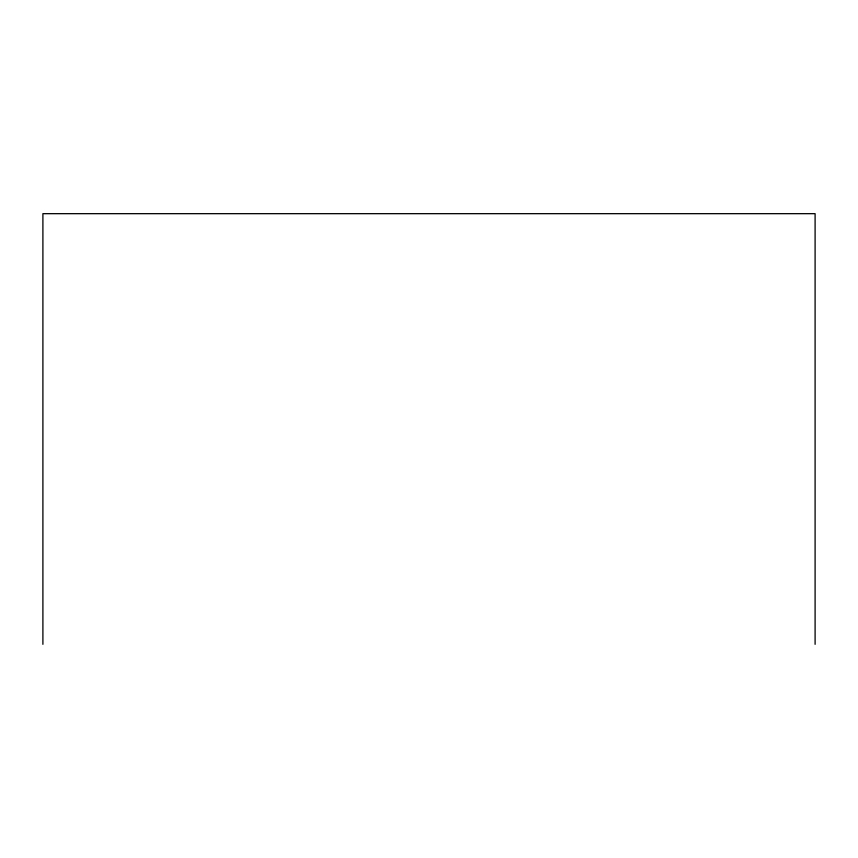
<?xml version="1.0" encoding="UTF-8"?>
<svg xmlns="http://www.w3.org/2000/svg" width="858" height="858" viewBox="0 0 858 858"><rect width="100%" height="100%" fill="white"/><g stroke="black" fill="none" stroke-linecap="round" stroke-linejoin="round"><path stroke-width="1.29" d="M815.1 644.326L815.1 213.674L42.9 213.674L42.9 644.326"/></g></svg>
